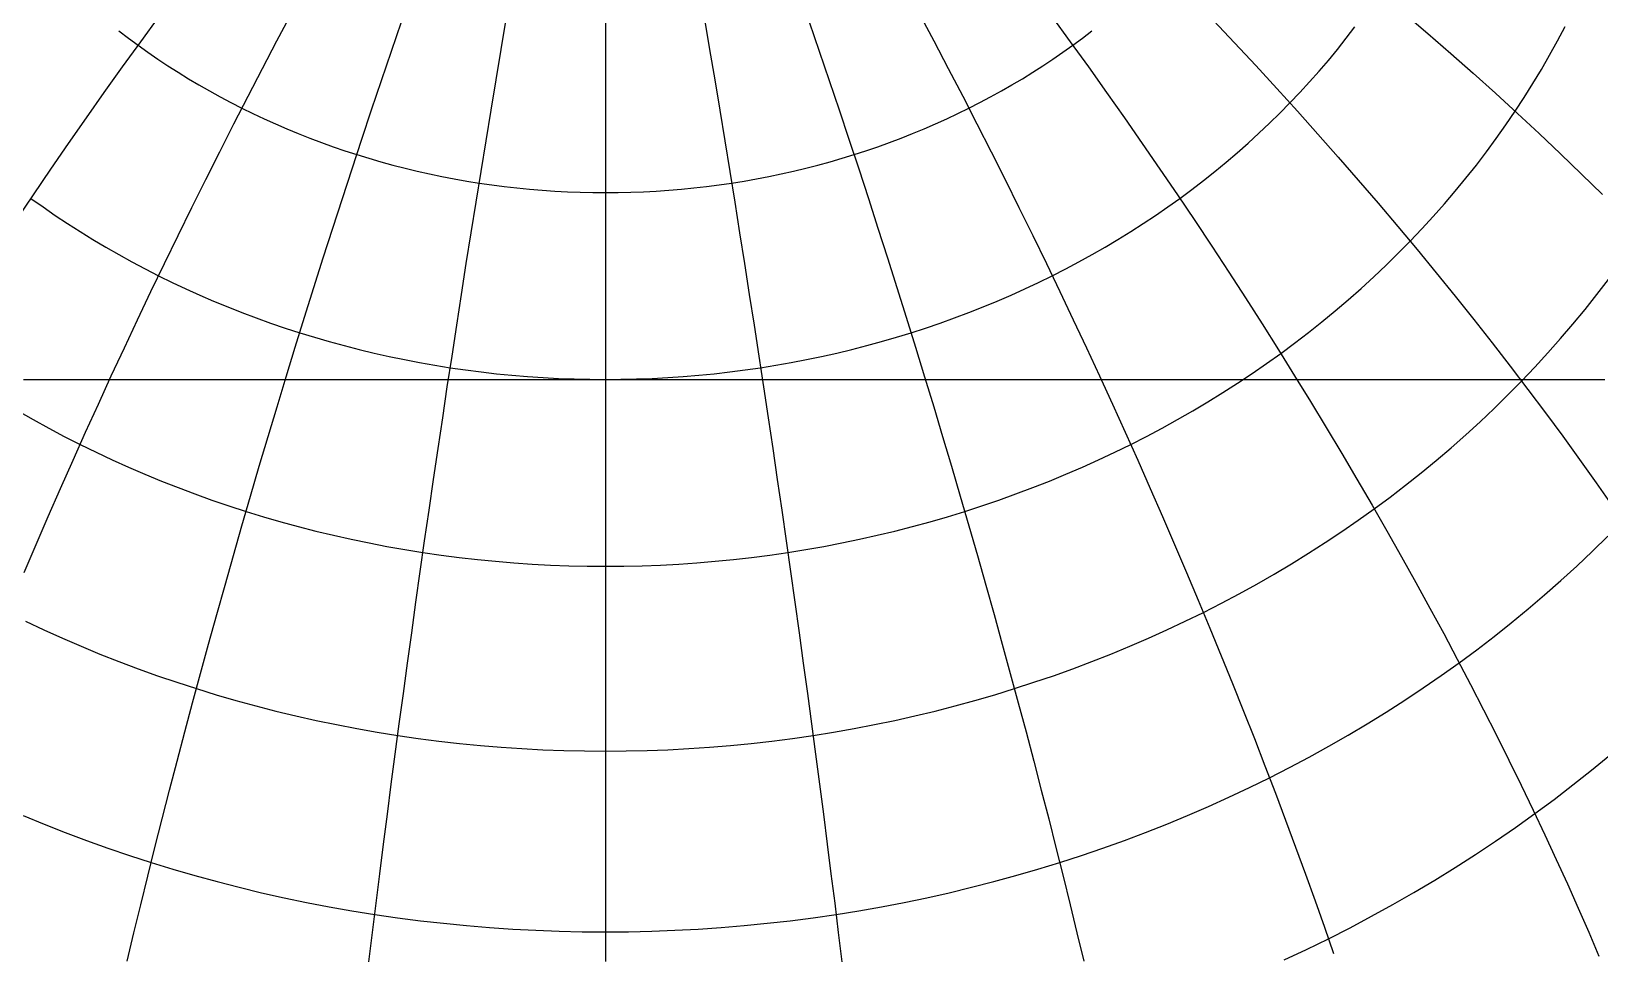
# Model space of a CAD drawing. Header units: millimetres. Extents: x -85 to 85, y -85 to 85.
# Drawn here: x -27.3 to 47.3, y -27.3 to 16.5 of the extents above; entities that cross this region are included whole.
import ezdxf

# ---------------------------------------------------------------- set-up
doc = ezdxf.new("R2010")
doc.units = ezdxf.units.MM
for name, color, linetype in [('CUT_OUTER', 1, 'Continuous'), ('ENGRAVE', 7, 'Continuous'), ('ENGRAVE_FINE', 8, 'Continuous')]:
    doc.layers.add(name, color=color, linetype=linetype)

msp = doc.modelspace()

# ---------------------------------------------------------------- linework, layer by layer
at = {"layer": 'CUT_OUTER'}
msp.add_circle((0, 0), 85, dxfattribs=at)
at = {"layer": 'ENGRAVE'}
msp.add_lwpolyline([(-27.6733, 0), (-26.2664, 0), (-24.8516, 0), (-23.4292, 0), (-21.9996, 0), (-20.5634, 0), (-19.1208, 0), (-17.6725, 0), (-16.2188, 0), (-14.7601, 0), (-13.2969, 0), (-11.8297, 0), (-10.3589, 0), (-8.8849, 0), (-7.4082, 0), (-5.9293, 0), (-4.4486, 0), (-2.9665, 0), (-1.4835, 0), (0, 0), (1.4835, 0), (2.9665, 0), (4.4486, 0), (5.9293, 0), (7.4082, 0), (8.8849, 0), (10.3589, 0), (11.8297, 0), (13.2969, 0), (14.7601, 0), (16.2188, 0), (17.6725, 0), (19.1208, 0), (20.5634, 0), (21.9996, 0), (23.4292, 0), (24.8516, 0), (26.2664, 0), (27.6733, 0), (29.0717, 0), (30.4613, 0), (31.8416, 0), (33.2121, 0), (34.5726, 0), (35.9226, 0), (37.2615, 0), (38.5892, 0), (39.9051, 0), (41.2088, 0), (42.5, 0), (43.7782, 0), (45.0431, 0), (46.2943, 0), (47.5314, 0)], dxfattribs=at)
at = {"layer": 'ENGRAVE_FINE'}
for points in [[(-28.0245, 7.5597), (-27.2017, 8.7839), (-26.3706, 10.0053), (-25.5314, 11.2237), (-24.6845, 12.4387), (-23.83, 13.6499), (-22.9683, 14.8569), (-22.0996, 16.0594), (-21.2242, 17.257)], [(-27.6382, -9.1714), (-27.0705, -7.8425), (-26.4946, -6.5111), (-25.9106, -5.1778), (-25.3187, -3.8429), (-24.7191, -2.5068), (-24.112, -1.17), (-23.4975, 0.1672), (-22.8759, 1.5043), (-22.2473, 2.841), (-21.6119, 4.1768), (-20.97, 5.5114), (-20.3216, 6.8442), (-19.6671, 8.175), (-19.0066, 9.5033), (-18.3403, 10.8287), (-17.6684, 12.1508), (-16.9911, 13.4692), (-16.3086, 14.7835), (-15.6212, 16.0933), (-14.929, 17.3981)], [(0, 17.6725), (0, 16.2188), (0, 14.7601), (0, 13.2969), (0, 11.8297), (0, 10.3589), (0, 8.8849), (0, 7.4082), (0, 5.9293), (0, 4.4486), (0, 2.9665), (0, 1.4835), (0, 0), (0, -1.4835), (0, -2.9665), (0, -4.4486), (0, -5.9293), (0, -7.4082), (0, -8.8849), (0, -10.3589), (0, -11.8297), (0, -13.2969), (0, -14.7601), (0, -16.2188), (0, -17.6725), (0, -19.1208), (0, -20.5634), (0, -21.9996), (0, -23.4292), (0, -24.8516), (0, -26.2664), (0, -27.6733)], [(14.929, 17.3981), (15.6212, 16.0933), (16.3086, 14.7835), (16.9911, 13.4692), (17.6684, 12.1508), (18.3403, 10.8287), (19.0066, 9.5033), (19.6671, 8.175), (20.3216, 6.8442), (20.97, 5.5114), (21.6119, 4.1768), (22.2473, 2.841), (22.8759, 1.5043), (23.4975, 0.1672), (24.112, -1.17), (24.7191, -2.5068), (25.3187, -3.8429), (25.9106, -5.1778), (26.4946, -6.5111), (27.0705, -7.8425), (27.6382, -9.1714), (28.1975, -10.4976), (28.7481, -11.8205), (29.2901, -13.1399), (29.823, -14.4553), (30.3469, -15.7662), (30.8616, -17.0724), (31.3669, -18.3733), (31.8626, -19.6687), (32.3486, -20.958), (32.8247, -22.241), (33.2909, -23.5172), (33.7469, -24.7862), (34.1926, -26.0477), (34.6279, -27.3013)], [(21.2242, 17.257), (22.0996, 16.0594), (22.9683, 14.8569), (23.83, 13.6499), (24.6845, 12.4387), (25.5314, 11.2237), (26.3706, 10.0053), (27.2017, 8.7839), (28.0245, 7.5597), (28.8388, 6.3333), (29.6443, 5.105), (30.4408, 3.8751), (31.228, 2.644), (32.0056, 1.4121), (32.7736, 0.1797), (33.5315, -1.0526), (34.2793, -2.2847), (35.0166, -3.5161), (35.7432, -4.7463), (36.459, -5.9752), (37.1636, -7.2022), (37.8569, -8.427), (38.5387, -9.6493), (39.2088, -10.8686), (39.8669, -12.0847), (40.5129, -13.297), (41.1465, -14.5053), (41.7676, -15.7091), (42.3759, -16.9082), (42.9714, -18.1021), (43.5538, -19.2906), (44.1229, -20.4731), (44.6785, -21.6494), (45.2206, -22.8191), (45.7489, -23.9819), (46.2632, -25.1373), (46.7634, -26.2851), (47.2494, -27.4249)], [(38.0255, 17.3778), (39.1197, 16.442), (40.202, 15.5012), (41.2721, 14.5556), (42.3296, 13.6057), (43.3742, 12.6515), (44.4056, 11.6936), (45.4235, 10.732), (46.4275, 9.7672), (47.4174, 8.7994)], [(-27.9383, -1.4877), (-27.2111, -1.9045), (-26.4757, -2.3102), (-25.7322, -2.7048), (-24.9809, -3.0881), (-24.2219, -3.4599), (-23.4556, -3.8203), (-22.6822, -4.169), (-21.9018, -4.5059), (-21.1147, -4.831), (-20.3213, -5.1442), (-19.5216, -5.4453), (-18.716, -5.7343), (-17.9047, -6.0111), (-17.0879, -6.2755), (-16.266, -6.5276), (-15.439, -6.7672), (-14.6074, -6.9943), (-13.7713, -7.2088), (-12.9311, -7.4106), (-12.0868, -7.5997), (-11.2389, -7.776), (-10.3876, -7.9394), (-9.5332, -8.09), (-8.6758, -8.2276), (-7.8157, -8.3522), (-6.9533, -8.4638), (-6.0888, -8.5624), (-5.2224, -8.6479), (-4.3545, -8.7203), (-3.4852, -8.7795), (-2.6148, -8.8256), (-1.7436, -8.8586), (-0.872, -8.8783), (0, -8.8849), (0.872, -8.8783), (1.7436, -8.8586), (2.6148, -8.8256), (3.4852, -8.7795), (4.3545, -8.7203), (5.2224, -8.6479), (6.0888, -8.5624), (6.9533, -8.4638), (7.8157, -8.3522), (8.6758, -8.2276), (9.5332, -8.09), (10.3876, -7.9394), (11.2389, -7.776), (12.0868, -7.5997), (12.9311, -7.4106), (13.7713, -7.2088), (14.6074, -6.9943), (15.439, -6.7672), (16.266, -6.5276), (17.0879, -6.2755), (17.9047, -6.0111), (18.716, -5.7343), (19.5216, -5.4453), (20.3213, -5.1442), (21.1147, -4.831), (21.9018, -4.5059), (22.6822, -4.169), (23.4556, -3.8203), (24.2219, -3.4599), (24.9809, -3.0881), (25.7322, -2.7048), (26.4757, -2.3102), (27.2111, -1.9045), (27.9383, -1.4877), (28.6569, -1.06), (29.3668, -0.6214), (30.0677, -0.1723), (30.7595, 0.2875), (31.4419, 0.7576), (32.1148, 1.2379), (32.7779, 1.7283), (33.4309, 2.2287), (34.0738, 2.7389), (34.7063, 3.2587), (35.3283, 3.788), (35.9395, 4.3266), (36.5397, 4.8744), (37.1288, 5.4312), (37.7066, 5.9968), (38.2729, 6.571), (38.8276, 7.1537), (39.3704, 7.7447), (39.9012, 8.3438), (40.4199, 8.9508), (40.9263, 9.5656), (41.4202, 10.188), (41.9014, 10.8177), (42.37, 11.4546), (42.8256, 12.0985), (43.2681, 12.7492), (43.6975, 13.4064), (44.1136, 14.0701), (44.5162, 14.7399), (44.9053, 15.4157), (45.2807, 16.0973), (45.6423, 16.7845)], [(-27.3185, 8.611), (-26.7461, 8.2024), (-26.1656, 7.8025), (-25.5771, 7.4114), (-24.9809, 7.0293), (-24.377, 6.6563), (-23.7657, 6.2925), (-23.1472, 5.9379), (-22.5216, 5.5928), (-21.8891, 5.2571), (-21.25, 4.9311), (-20.6044, 4.6148), (-19.9525, 4.3082), (-19.2946, 4.0116), (-18.6308, 3.725), (-17.9613, 3.4484), (-17.2863, 3.1821), (-16.6061, 2.9259), (-15.9208, 2.6801), (-15.2306, 2.4446), (-14.5359, 2.2197), (-13.8366, 2.0052), (-13.1332, 1.8014), (-12.4258, 1.6083), (-11.7146, 1.4258), (-10.9998, 1.2541), (-10.2817, 1.0933), (-9.5604, 0.9433), (-8.8362, 0.8043), (-8.1094, 0.6762), (-7.38, 0.5592), (-6.6485, 0.4531), (-5.9149, 0.3582), (-5.1794, 0.2743), (-4.4425, 0.2016), (-3.7041, 0.1401), (-2.9647, 0.0897), (-2.2243, 0.0504), (-1.4832, 0.0224), (-0.7417, 0.0056), (0, 0), (0.7417, 0.0056), (1.4832, 0.0224), (2.2243, 0.0504), (2.9647, 0.0897), (3.7041, 0.1401), (4.4425, 0.2016), (5.1794, 0.2743), (5.9149, 0.3582), (6.6485, 0.4531), (7.38, 0.5592), (8.1094, 0.6762), (8.8362, 0.8043), (9.5604, 0.9433), (10.2817, 1.0933), (10.9998, 1.2541), (11.7146, 1.4258), (12.4258, 1.6083), (13.1332, 1.8014), (13.8366, 2.0052), (14.5359, 2.2197), (15.2306, 2.4446), (15.9208, 2.6801), (16.6061, 2.9259), (17.2863, 3.1821), (17.9613, 3.4484), (18.6308, 3.725), (19.2946, 4.0116), (19.9525, 4.3082), (20.6044, 4.6148), (21.25, 4.9311), (21.8891, 5.2571), (22.5216, 5.5928), (23.1472, 5.9379), (23.7657, 6.2925), (24.377, 6.6563), (24.9809, 7.0293), (25.5771, 7.4114), (26.1656, 7.8025), (26.7461, 8.2024), (27.3185, 8.611), (27.8825, 9.0282), (28.4381, 9.4538), (28.9849, 9.8878), (29.523, 10.33), (30.052, 10.7803), (30.5719, 11.2384), (31.0825, 11.7044), (31.5837, 12.178), (32.0752, 12.6591), (32.5569, 13.1476), (33.0287, 13.6433), (33.4905, 14.146), (33.942, 14.6556), (34.3832, 15.172), (34.814, 15.695), (35.2341, 16.2244), (35.6435, 16.7601)], [(-23.1336, 16.5754), (-22.6817, 16.2291), (-22.2228, 15.8897), (-21.7573, 15.5573), (-21.285, 15.232), (-20.8063, 14.9139), (-20.3213, 14.6031), (-19.83, 14.2996), (-19.3328, 14.0037), (-18.8296, 13.7152), (-18.3207, 13.4345), (-17.8062, 13.1614), (-17.2863, 12.8962), (-16.7611, 12.6389), (-16.2309, 12.3896), (-15.6956, 12.1483), (-15.1556, 11.9151), (-14.611, 11.6901), (-14.0619, 11.4734), (-13.5086, 11.2651), (-12.9511, 11.0651), (-12.3897, 10.8736), (-11.8245, 10.6906), (-11.2557, 10.5161), (-10.6835, 10.3503), (-10.1081, 10.1932), (-9.5295, 10.0448), (-8.9481, 9.9051), (-8.3639, 9.7743), (-7.7771, 9.6523), (-7.1881, 9.5392), (-6.5968, 9.435), (-6.0035, 9.3398), (-5.4083, 9.2535), (-4.8116, 9.1763), (-4.2133, 9.1081), (-3.6138, 9.0489), (-3.0132, 8.9989), (-2.4117, 8.9579), (-1.8094, 8.926), (-1.2066, 8.9032), (-0.6034, 8.8895), (0, 8.8849), (0.6034, 8.8895), (1.2066, 8.9032), (1.8094, 8.926), (2.4117, 8.9579), (3.0132, 8.9989), (3.6138, 9.0489), (4.2133, 9.1081), (4.8116, 9.1763), (5.4083, 9.2535), (6.0035, 9.3398), (6.5968, 9.435), (7.1881, 9.5392), (7.7771, 9.6523), (8.3639, 9.7743), (8.9481, 9.9051), (9.5295, 10.0448), (10.1081, 10.1932), (10.6835, 10.3503), (11.2557, 10.5161), (11.8245, 10.6906), (12.3897, 10.8736), (12.9511, 11.0651), (13.5086, 11.2651), (14.0619, 11.4734), (14.611, 11.6901), (15.1556, 11.9151), (15.6956, 12.1483), (16.2309, 12.3896), (16.7611, 12.6389), (17.2863, 12.8962), (17.8062, 13.1614), (18.3207, 13.4345), (18.8296, 13.7152), (19.3328, 14.0037), (19.83, 14.2996), (20.3213, 14.6031), (20.8063, 14.9139), (21.285, 15.232), (21.7573, 15.5573), (22.2228, 15.8897), (22.6817, 16.2291), (23.1336, 16.5754)], [(-22.7458, -27.6533), (-22.4264, -26.317), (-22.1001, -24.9726), (-21.7671, -23.6206), (-21.4275, -22.2614), (-21.0813, -20.8954), (-20.7287, -19.5231), (-20.3698, -18.1448), (-20.0047, -16.761), (-19.6335, -15.3721), (-19.2564, -13.9785), (-18.8733, -12.5806), (-18.4845, -11.1789), (-18.0901, -9.7738), (-17.6902, -8.3658), (-17.2849, -6.9552), (-16.8743, -5.5424), (-16.4586, -4.128), (-16.0378, -2.7123), (-15.6122, -1.2958), (-15.1818, 0.1211), (-14.7468, 1.538), (-14.3073, 2.9544), (-13.8635, 4.3699), (-13.4154, 5.784), (-12.9632, 7.1964), (-12.5071, 8.6067), (-12.0472, 10.0142), (-11.5836, 11.4188), (-11.1165, 12.8198), (-10.646, 14.217), (-10.1722, 15.6098), (-9.6954, 16.9979)], [(-11.244, -27.6917), (-11.0754, -26.3028), (-10.9034, -24.9059), (-10.7281, -23.5014), (-10.5496, -22.0898), (-10.3678, -20.6714), (-10.1829, -19.2468), (-9.9949, -17.8162), (-9.8038, -16.3803), (-9.6097, -14.9393), (-9.4127, -13.4938), (-9.2129, -12.0442), (-9.0102, -10.591), (-8.8048, -9.1344), (-8.5967, -7.6752), (-8.386, -6.2135), (-8.1728, -4.75), (-7.957, -3.2851), (-7.7388, -1.8191), (-7.5183, -0.3526), (-7.2955, 1.114), (-7.0704, 2.5803), (-6.8432, 4.0458), (-6.614, 5.5101), (-6.3827, 6.9727), (-6.1494, 8.4332), (-5.9143, 9.891), (-5.6774, 11.3459), (-5.4387, 12.7974), (-5.1984, 14.2449), (-4.9566, 15.6881), (-4.7132, 17.1265)], [(4.7132, 17.1265), (4.9566, 15.6881), (5.1984, 14.2449), (5.4387, 12.7974), (5.6774, 11.3459), (5.9143, 9.891), (6.1494, 8.4332), (6.3827, 6.9727), (6.614, 5.5101), (6.8432, 4.0458), (7.0704, 2.5803), (7.2955, 1.114), (7.5183, -0.3526), (7.7388, -1.8191), (7.957, -3.2851), (8.1728, -4.75), (8.386, -6.2135), (8.5967, -7.6752), (8.8048, -9.1344), (9.0102, -10.591), (9.2129, -12.0442), (9.4127, -13.4938), (9.6097, -14.9393), (9.8038, -16.3803), (9.9949, -17.8162), (10.1829, -19.2468), (10.3678, -20.6714), (10.5496, -22.0898), (10.7281, -23.5014), (10.9034, -24.9059), (11.0754, -26.3028), (11.244, -27.6917)], [(9.6954, 16.9979), (10.1722, 15.6098), (10.646, 14.217), (11.1165, 12.8198), (11.5836, 11.4188), (12.0472, 10.0142), (12.5071, 8.6067), (12.9632, 7.1964), (13.4154, 5.784), (13.8635, 4.3699), (14.3073, 2.9544), (14.7468, 1.538), (15.1818, 0.1211), (15.6122, -1.2958), (16.0378, -2.7123), (16.4586, -4.128), (16.8743, -5.5424), (17.2849, -6.9552), (17.6902, -8.3658), (18.0901, -9.7738), (18.4845, -11.1789), (18.8733, -12.5806), (19.2564, -13.9785), (19.6335, -15.3721), (20.0047, -16.761), (20.3698, -18.1448), (20.7287, -19.5231), (21.0813, -20.8954), (21.4275, -22.2614), (21.7671, -23.6206), (22.1001, -24.9726), (22.4264, -26.317), (22.7458, -27.6533)], [(28.9117, 17.0711), (29.9256, 15.9992), (30.9303, 14.9225), (31.9256, 13.8412), (32.9111, 12.7557), (33.8867, 11.6663), (34.8519, 10.5734), (35.8065, 9.4772), (36.7502, 8.3782), (37.6827, 7.2766), (38.6037, 6.1728), (39.5129, 5.0671), (40.4102, 3.9598), (41.2951, 2.8514), (42.1674, 1.742), (43.0269, 0.6322), (43.8733, -0.4778), (44.7063, -1.5877), (45.5257, -2.6971), (46.3312, -3.8057), (47.1227, -4.9132), (47.8997, -6.0191)], [(-27.5741, -11.4967), (-26.7017, -11.9069), (-25.8212, -12.3039), (-24.9328, -12.6875), (-24.0369, -13.0576), (-23.1336, -13.4141), (-22.2233, -13.7569), (-21.3062, -14.0859), (-20.3826, -14.4009), (-19.4528, -14.702), (-18.517, -14.9889), (-17.5757, -15.2617), (-16.629, -15.5202), (-15.6772, -15.7644), (-14.7206, -15.9941), (-13.7596, -16.2094), (-12.7943, -16.4101), (-11.8252, -16.5961), (-10.8525, -16.7675), (-9.8764, -16.9242), (-8.8974, -17.0661), (-7.9156, -17.1931), (-6.9315, -17.3053), (-5.9452, -17.4027), (-4.9571, -17.4851), (-3.9675, -17.5525), (-2.9767, -17.605), (-1.9849, -17.6425), (-0.9926, -17.665), (0, -17.6725), (0.9926, -17.665), (1.9849, -17.6425), (2.9767, -17.605), (3.9675, -17.5525), (4.9571, -17.4851), (5.9452, -17.4027), (6.9315, -17.3053), (7.9156, -17.1931), (8.8974, -17.0661), (9.8764, -16.9242), (10.8525, -16.7675), (11.8252, -16.5961), (12.7943, -16.4101), (13.7596, -16.2094), (14.7206, -15.9941), (15.6772, -15.7644), (16.629, -15.5202), (17.5757, -15.2617), (18.517, -14.9889), (19.4528, -14.702), (20.3826, -14.4009), (21.3062, -14.0859), (22.2233, -13.7569), (23.1336, -13.4141), (24.0369, -13.0576), (24.9328, -12.6875), (25.8212, -12.3039), (26.7017, -11.9069), (27.5741, -11.4967), (28.4381, -11.0734), (29.2934, -10.6371), (30.1397, -10.1879), (30.9769, -9.726), (31.8047, -9.2515), (32.6228, -8.7646), (33.4309, -8.2654), (34.2289, -7.7541), (35.0164, -7.2307), (35.7933, -6.6956), (36.5593, -6.1487), (37.3141, -5.5904), (38.0575, -5.0208), (38.7894, -4.44), (39.5095, -3.8483), (40.2175, -3.2457), (40.9132, -2.6325), (41.5965, -2.009), (42.2672, -1.3751), (42.9249, -0.7313), (43.5696, -0.0776), (44.201, 0.5858), (44.819, 1.2585), (45.4233, 1.9406), (46.0137, 2.6316), (46.5902, 3.3315), (47.1524, 4.04), (47.7003, 4.7568)], [(-27.6907, -20.73), (-26.6957, -21.1411), (-25.6925, -21.537), (-24.6814, -21.9177), (-23.6629, -22.2831), (-22.6371, -22.633), (-21.6045, -22.9674), (-20.5653, -23.2861), (-19.5198, -23.589), (-18.4683, -23.8761), (-17.4113, -24.1473), (-16.3489, -24.4024), (-15.2816, -24.6415), (-14.2096, -24.8644), (-13.1332, -25.071), (-12.0529, -25.2614), (-10.9689, -25.4354), (-9.8815, -25.5929), (-8.7912, -25.7341), (-7.6982, -25.8587), (-6.6028, -25.9668), (-5.5054, -26.0583), (-4.4063, -26.1332), (-3.3059, -26.1915), (-2.2045, -26.2331), (-1.1024, -26.2581), (0, -26.2664), (1.1024, -26.2581), (2.2045, -26.2331), (3.3059, -26.1915), (4.4063, -26.1332), (5.5054, -26.0583), (6.6028, -25.9668), (7.6982, -25.8587), (8.7912, -25.7341), (9.8815, -25.5929), (10.9689, -25.4354), (12.0529, -25.2614), (13.1332, -25.071), (14.2096, -24.8644), (15.2816, -24.6415), (16.3489, -24.4024), (17.4113, -24.1473), (18.4683, -23.8761), (19.5198, -23.589), (20.5653, -23.2861), (21.6045, -22.9674), (22.6371, -22.633), (23.6629, -22.2831), (24.6814, -21.9177), (25.6925, -21.537), (26.6957, -21.1411), (27.6907, -20.73), (28.6774, -20.304), (29.6553, -19.8632), (30.6241, -19.4076), (31.5837, -18.9374), (32.5336, -18.4529), (33.4736, -17.954), (34.4034, -17.441), (35.3227, -16.914), (36.2313, -16.3732), (37.1288, -15.8188), (38.015, -15.2509), (38.8897, -14.6697), (39.7525, -14.0753), (40.6032, -13.468), (41.4415, -12.848), (42.2672, -12.2153), (43.08, -11.5703), (43.8797, -10.9131), (44.666, -10.2439), (45.4388, -9.5629), (46.1976, -8.8703), (46.9425, -8.1664), (47.673, -7.4513)], [(32.2839, -27.6017), (33.3386, -27.1058), (34.3832, -26.594), (35.4173, -26.0664), (36.4407, -25.5233), (37.4529, -24.9649), (38.4537, -24.3912), (39.4428, -23.8025), (40.4199, -23.1989), (41.3847, -22.5807), (42.3369, -21.9479), (43.2761, -21.3009), (44.2022, -20.6397), (45.1148, -19.9647), (46.0137, -19.276), (46.8986, -18.5738), (47.7692, -17.8583)]]:
    msp.add_lwpolyline(points, dxfattribs=at)

doc.saveas('drawing.dxf')
